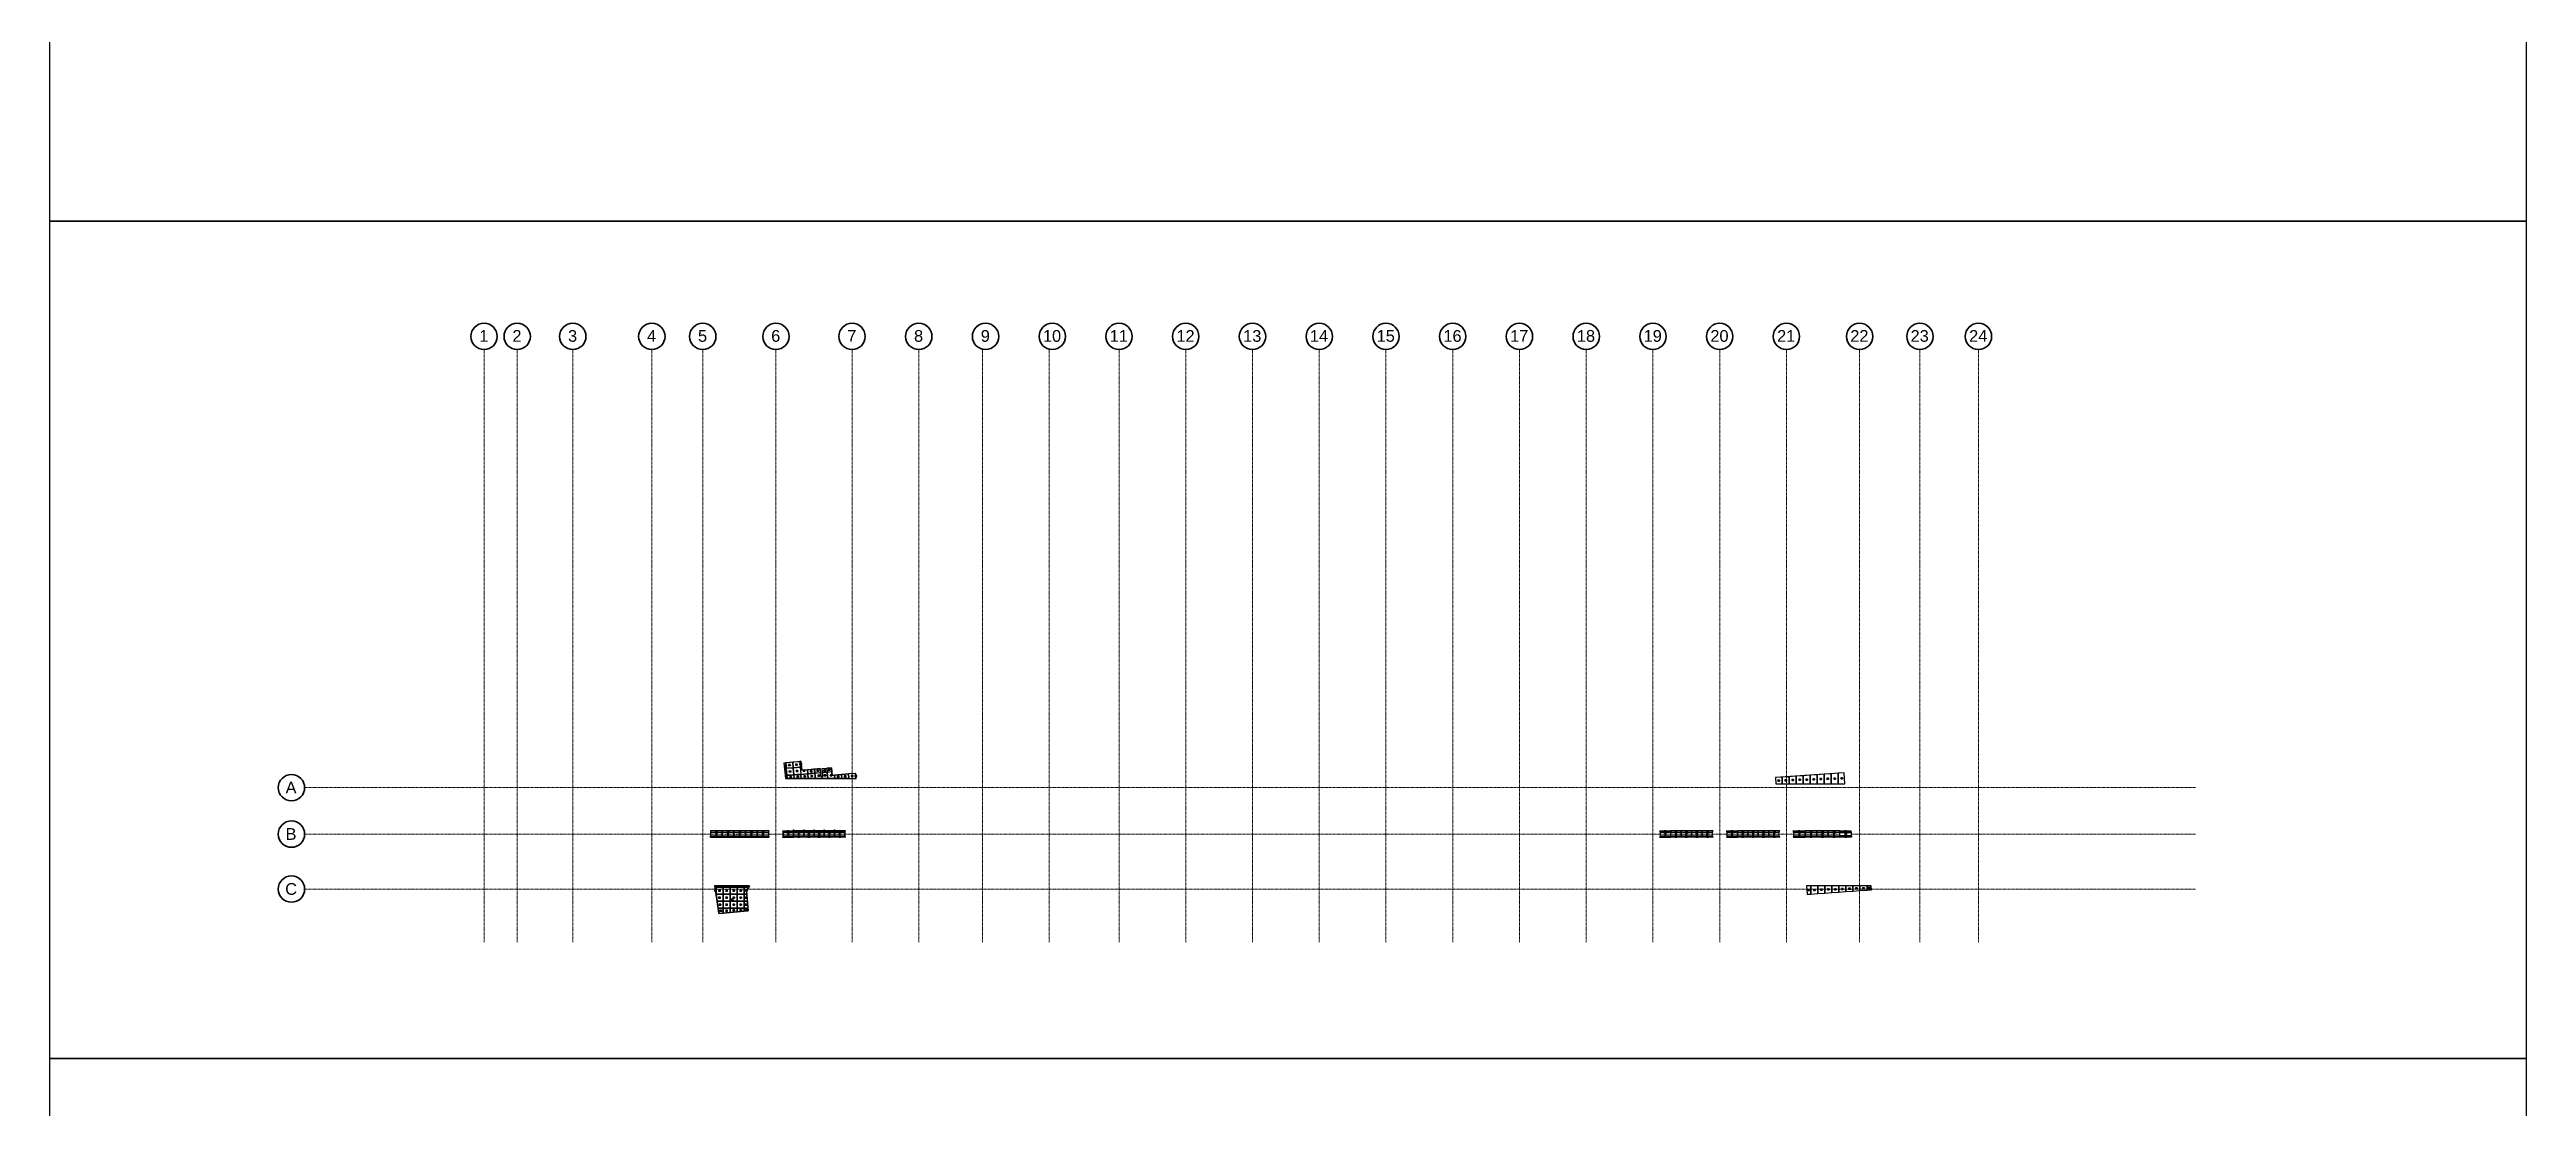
# Model space of a CAD drawing. Header units: millimetres. Extents: x -70132 to 394080, y -1879526 to 121974.
# Drawn here: x -66720 to 356364, y -315455 to -134657 of the extents above; entities that cross this region are included whole.
import ezdxf
from ezdxf.enums import TextEntityAlignment as Align

# ---------------------------------------------------------------- set-up
doc = ezdxf.new("R2010")
doc.units = ezdxf.units.MM
doc.linetypes.add('DPA_Grid _ Level 100', pattern=[10, 5.5, -1.6, 1.3, -1.6])
for name, color, linetype in [('009 - AHP_06_DATA_TEXT', 3, 'Continuous'), ('009 - AHP_06_PANEL_MAIN_COLOR_1', 3, 'Continuous'), ('009 - AHP_06_PANEL_MAIN_COLOR_2', 2, 'Continuous'), ('009 - AHP_06_PANEL_WIPEOUT_', 250, 'Continuous'), ('C0x_300HK_CODE_DEF_SUB', 250, 'Continuous'), ('TA-FACADE-INFO', 2, 'Continuous'), ('TA-FACADE-OUTLINE', 4, 'Continuous')]:
    doc.layers.add(name, color=color, linetype=linetype)
doc.layers.add('S-GRID', color=251, linetype='Continuous', lineweight=9)
doc.layers.add('S-GRID-IDEN', color=3, linetype='Continuous', lineweight=50)
doc.styles.add('Arial', font='arial.ttf', dxfattribs={"height": 1500})
doc.styles.get("Standard").update_dxf_attribs({"font": 'arial.ttf'})

# ---------------------------------------------------------------- blocks, each defined once
blk = doc.blocks.new('Grid - 100 Scale-586761-MULTIPURPOSE LEVEL - REFLECTED CEILING')
at = {"layer": 'S-GRID-IDEN'}
blk.add_circle((0, 0), 4.5, dxfattribs=at)
blk = doc.blocks.new('A$C6d7102a0')
at = {"layer": 'S-GRID', "linetype": 'DPA_Grid _ Level 100'}
for p, q in [((-49860, -18460), (-49860, 82732)), ((-44200, -18460), (-44200, 82732)), ((-34700, -18460), (-34700, 82732)), ((-21200, -18460), (-21200, 82732)), ((-12500, -18460), (-12500, 82732)), ((0, -18460), (0, 82732)), ((13000, -18460), (13000, 82732)), ((24400, -18460), (24400, 82732)), ((35289, -18460), (35289, 82732)), ((46689, -18460), (46689, 82732)), ((58600, -18460), (58600, 82732)), ((70000, -18460), (70000, 82732)), ((81400, -18460), (81400, 82732)), ((92800, -18460), (92800, 82732)), ((104200, -18460), (104200, 82732)), ((115600, -18460), (115600, 82732)), ((127000, -18460), (127000, 82732)), ((138400, -18460), (138400, 82732)), ((149800, -18460), (149800, 82732)), ((161200, -18460), (161200, 82732)), ((172600, -18460), (172600, 82732)), ((185100, -18460), (185100, 82732)), ((195400, -18460), (195400, 82732)), ((205400, -18460), (205400, 82732)), ((242552, 7930), (-80511, 7930)), ((242552, 0), (-80511, 0)), ((242552, -9385), (-80511, -9385))]:
    blk.add_line(p, q, dxfattribs=at)
at = {"layer": 'S-GRID-IDEN', "xscale": 499.9999999999995, "yscale": 499.9999999999995, "zscale": 499.9999999999995}
for p in [(-49860, 84982), (-44200, 84982), (-34700, 84982), (-21200, 84982), (-12500, 84982), (0, 84982), (13000, 84982), (24400, 84982), (35800, 84982), (47200, 84982), (58600, 84982), (70000, 84982), (81400, 84982), (92800, 84982), (104200, 84982), (115600, 84982), (127000, 84982), (138400, 84982), (149800, 84982), (161200, 84982), (172600, 84982), (185100, 84982), (195400, 84982), (205400, 84982)]:
    blk.add_blockref('Grid - 100 Scale-586761-MULTIPURPOSE LEVEL - REFLECTED CEILING', p, dxfattribs=at)
at = {"layer": 'S-GRID-IDEN', "xscale": 499.9999999999997, "yscale": 499.9999999999997, "zscale": 499.9999999999997, "rotation": 90}
for p in [(-82761, 7930), (-82761, 0), (-82761, -9385)]:
    blk.add_blockref('Grid - 100 Scale-586761-MULTIPURPOSE LEVEL - REFLECTED CEILING', p, dxfattribs=at)
at = {"layer": 'S-GRID-IDEN', "lineweight": 9, "char_height": 2000, "attachment_point": 1, "style": 'Arial'}
for s, insert, width in [('1', (-50676, 86061), 1883.97), ('2', (-45016, 86061), 1883.97), ('3', (-35516, 86061), 1883.97), ('4', (-22016, 86061), 1883.97), ('5', (-13316, 86061), 1883.97), ('6', (-816, 86061), 1883.97), ('7', (12184, 86061), 1883.97), ('8', (23584, 86061), 1883.97), ('9', (34984, 86061), 1883.97), ('10', (45606, 86061), 3767.93), ('11', (57006, 86061), 3767.93), ('12', (68406, 86061), 3767.93), ('13', (79806, 86061), 3767.93), ('14', (91206, 86061), 3767.93), ('15', (102606, 86061), 3767.93), ('16', (114006, 86061), 3767.93), ('17', (125406, 86061), 3767.93), ('18', (136806, 86061), 3767.93), ('19', (148206, 86061), 3767.93), ('20', (159606, 86061), 3767.93), ('21', (171006, 86061), 3767.93), ('22', (183506, 86061), 3767.93), ('23', (193806, 86061), 3767.93), ('24', (203806, 86061), 3767.93), ('A', (-83760, 8949), 2284.81), ('B', (-83760, 1019), 2284.81), ('C', (-83825, -8366), 2445.15)]:
    blk.add_mtext(s, dxfattribs=dict(at, insert=insert, width=width))
blk = doc.blocks.new('*U558')
blk.add_lwpolyline([(0, 0), (1200, 0), (1200, 630), (0, 630)], close=True)
blk = doc.blocks.new('*U559')
blk.add_lwpolyline([(0, 0), (990, 0), (990, 630), (0, 630)], close=True)
blk = doc.blocks.new('*U557')
blk.add_lwpolyline([(0, 0), (1200, 0), (1200, 1200), (0, 1200)], close=True)
blk = doc.blocks.new('*U561')
blk.add_lwpolyline([(0, 0), (1200, 0), (1200, 978), (0, 978)], close=True)
blk = doc.blocks.new('*U564')
blk.add_lwpolyline([(0, 0), (240, 0), (240, 1200), (0, 1200)], close=True)
blk = doc.blocks.new('*U563')
blk.add_lwpolyline([(0, 0), (240, 0), (240, 978), (0, 978)], close=True)
blk = doc.blocks.new('*U560')
blk.add_lwpolyline([(0, 0), (790, 0), (790, 630), (0, 630)], close=True)
blk = doc.blocks.new('*U562')
blk.add_lwpolyline([(0, 0), (200, 0), (200, 978), (0, 978)], close=True)
blk = doc.blocks.new('000_CKST-FAMELINE_CEILING06_CODE_PANEL')
at = {"layer": 'C0x_300HK_CODE_DEF_SUB', "color": 0}
for points in [[(-3000, 4885), (-2775, 4885), (-2775, 5110), (-3000, 5110)], [(-2775, 1435), (2775, 1435), (2775, 4885), (-2775, 4885)], [(-2775, 1885), (2775, 1885), (2775, 2335), (-2775, 2335)], [(-2775, 1435), (2775, 1435), (2775, 1885), (-2775, 1885)], [(-2775, 985), (2775, 985), (2775, 1435), (-2775, 1435)], [(-2775, 535), (2775, 535), (2775, 985), (-2775, 985)], [(-2775, 85), (2775, 85), (2775, 535), (-2775, 535)], [(-2775, -365), (2775, -365), (2775, 85), (-2775, 85)], [(2775, 4885), (3000, 4885), (3000, 5110), (2775, 5110)], [(-3000, -5110), (-2775, -5110), (-2775, -4885), (-3000, -4885)], [(-2775, -815), (2775, -815), (2775, -365), (-2775, -365)], [(-2775, -1265), (2775, -1265), (2775, -815), (-2775, -815)], [(-2775, -1715), (2775, -1715), (2775, -1265), (-2775, -1265)], [(-2775, -2165), (2775, -2165), (2775, -1715), (-2775, -1715)], [(-2775, -2615), (2775, -2615), (2775, -2165), (-2775, -2165)], [(-2775, -3065), (2775, -3065), (2775, -2615), (-2775, -2615)], [(-2775, -3515), (2775, -3515), (2775, -3065), (-2775, -3065)], [(-2775, -3965), (2775, -3965), (2775, -3515), (-2775, -3515)], [(-2775, -4415), (2775, -4415), (2775, -3965), (-2775, -3965)], [(-2775, -4865), (2775, -4865), (2775, -4415), (-2775, -4415)], [(2775, -5110), (3000, -5110), (3000, -4885), (2775, -4885)]]:
    blk.add_lwpolyline(points, close=True, dxfattribs=at)
at = {"layer": 'C0x_300HK_CODE_DEF_SUB', "color": 0, "style": 'Arial'}
for s, p in [('panel_code_name', (-2625, 4580)), ('panel_matt_type', (-2625, 2030)), ('panel_no', (-2625, 1580)), ('panel_name', (-2625, 1130)), ('panel_length', (-2625, 680)), ('panel_length_1', (-2625, 230)), ('panel_length_2', (-2625, -220)), (':', (17, 4580)), (':', (17, 2030)), (':', (17, 1580)), (':', (17, 1130)), (':', (17, 680)), (':', (17, 211)), ('panel_width', (-2625, -670)), ('panel_width_2', (-2625, -1120)), ('panel_width_3', (-2625, -1570)), ('panel_color', (-2625, -2020)), ('panel_shape', (-2625, -2470)), ('panel_add-on', (-2625, -2920)), ('panel_date-create', (-2625, -3370)), ('panel_station', (-2625, -3820)), ('panel_level', (-2625, -4270)), ('panel_zone', (-2625, -4720)), (':', (17, -220)), (':', (17, -670)), (':', (17, -1120)), (':', (17, -1570)), (':', (17, -2020)), (':', (17, -2470)), (':', (17, -2920)), (':', (17, -3370)), (':', (17, -3820)), (':', (17, -4270)), (':', (17, -4720))]:
    blk.add_text(s, height=225, dxfattribs=at).set_placement(p)
at = {"layer": 'C0x_300HK_CODE_DEF_SUB', "color": 0, "lineweight": 30, "flags": 104}
blk.add_attdef('panel_code_name', text='', height=225, dxfattribs=at).set_placement((179, 4805), align=Align.TOP_LEFT)
at = {"layer": 'C0x_300HK_CODE_DEF_SUB', "color": 0, "style": 'Arial'}
for tag, p in [('panel_matt_type', (179, 2030)), ('panel_no', (179, 1580)), ('panel_name', (179, 1130)), ('panel_length', (179, 680)), ('panel_length_2', (179, 230)), ('panel_length_3', (179, -220)), ('panel_width', (179, -670)), ('panel_width_2', (179, -1120)), ('panel_width_3', (179, -1570)), ('panel_color', (179, -2020)), ('panel_shape', (179, -2470)), ('panel_add-on', (179, -2920)), ('panel_date-create', (179, -3370)), ('panel_station', (179, -3820)), ('panel_level', (179, -4270)), ('panel_zone', (179, -4720))]:
    blk.add_attdef(tag, p, '', height=225, dxfattribs=at)
blk = doc.blocks.new('facade_1_INFO')
at = {"color": 0}
for s, p in [('AREA:', (-65, 24)), ('MAT:', (-65, 8)), ('STATION:', (-65, -8)), ('FLOOR:', (-65, -24))]:
    blk.add_text(s, height=10, dxfattribs=at).set_placement(p, align=Align.MIDDLE_LEFT)
for tag, p in [('AREA', (0, 24)), ('MAT', (0, 8)), ('STATION', (0, -8)), ('FLOOR', (0, -24))]:
    blk.add_attdef(tag, text='', height=10, dxfattribs=at).set_placement(p, align=Align.MIDDLE_LEFT)

msp = doc.modelspace()

# ---------------------------------------------------------------- linework, layer by layer
at = {"color": 1}
msp.add_lwpolyline([(-66720.1, -163954.7), (356364.1, -163954.7), (356364.1, -20990.4), (-66720.1, -20990.4)], close=True, dxfattribs=at)
at = {"color": 2}
for points in [[(-66720.1, -306918.9), (356364.1, -306918.9), (356364.1, -163954.7), (-66720.1, -163954.7)], [(-66720.1, -449883.1), (356364.1, -449883.1), (356364.1, -306918.9), (-66720.1, -306918.9)]]:
    msp.add_lwpolyline(points, close=True, dxfattribs=at)
for p in [(47168.6, -268613.8), (49158.6, -268613.8), (51148.6, -268613.8), (53138.6, -268613.8), (55128.6, -268613.8), (59471.1, -268613.8), (60348.6, -267937.5), (61226.1, -268613.8), (62103.6, -267937.5), (62981.1, -268613.8), (63858.6, -267937.5), (64736.1, -268613.8), (65613.6, -267937.5), (66491.1, -268613.8), (67368.6, -267937.5), (68246.1, -268613.8), (209286.6, -268613.8), (211072.6, -268613.8), (212858.6, -268613.8), (214644.6, -268613.8), (216430.6, -268613.8), (220686.6, -268613.8), (222472.6, -268613.8), (224258.6, -268613.8), (226044.6, -268613.8), (227830.6, -268613.8), (232178.6, -268613.8), (234148.6, -268613.8), (236118.6, -268613.8), (238088.6, -268613.8)]:
    msp.add_point(p)
at = {"layer": '009 - AHP_06_PANEL_MAIN_COLOR_1'}
msp.add_line((66040.8, -257373.7), (66093.4, -257971.5), dxfattribs=at)
for points in [[(62750.7, -257631.8), (61754.5, -257719.5), (61704.5, -257151.7), (61505.3, -257169.3), (61610.5, -258364.6), (62805.9, -258259.4)], [(66102.2, -258071.1), (65315.2, -258140.4), (65370.2, -258765.3), (65260.6, -258774.9), (65291.1, -259121.3), (66194.6, -259121.3)], [(67349.9, -258560.9), (66941.5, -258596.8), (66889.1, -258001.8), (66102.2, -258071.1), (66194.6, -259121.3), (67399.3, -259121.3)], [(59228.7, -258676.3), (58989.6, -258697.3), (59026.9, -259121.3), (59267.9, -259121.3)], [(60424.1, -258571), (59228.7, -258676.3), (59267.9, -259121.3), (60472.5, -259121.3)], [(61619.4, -258465.8), (60424.1, -258571), (60472.5, -259121.3), (61677.2, -259121.3)], [(62814.8, -258360.5), (61619.4, -258465.8), (61677.2, -259121.3), (62881.8, -259121.3)], [(64010.2, -258255.3), (62814.8, -258360.5), (62881.8, -259121.3), (64086.4, -259121.3)], [(65260.6, -258774.9), (65050.9, -258793.4), (64995.9, -258168.5), (64010.2, -258255.3), (64086.4, -259121.3), (65291.1, -259121.3)], [(68545.3, -258455.6), (67349.9, -258560.9), (67399.3, -259121.3), (68603.9, -259121.3)], [(69740.7, -258350.4), (68545.3, -258455.6), (68603.9, -259121.3), (69808.6, -259121.3)], [(70936.1, -258245.2), (69740.7, -258350.4), (69808.6, -259121.3), (71013.2, -259121.3)], [(70975.9, -258241.7), (70936.1, -258245.2), (71013.2, -259121.3), (71053.4, -259121.3)], [(228153.6, -260035.3), (239949.9, -260035.3), (239820.5, -258159.8), (228080, -258970.2)], [(46173.6, -268063.8), (46173.6, -268263.8), (48163.6, -268263.8), (48163.6, -268063.8)], [(46173.6, -268313.8), (46173.6, -268913.8), (48163.6, -268913.8), (48163.6, -268313.8)], [(48163.6, -268963.8), (48163.6, -269163.8), (46173.6, -269163.8), (46173.6, -268963.8)], [(48163.6, -268063.8), (48163.6, -268263.8), (50153.6, -268263.8), (50153.6, -268063.8)], [(48163.6, -268313.8), (48163.6, -268913.8), (50153.6, -268913.8), (50153.6, -268313.8)], [(50153.6, -268963.8), (50153.6, -269163.8), (48163.6, -269163.8), (48163.6, -268963.8)], [(50153.6, -268063.8), (50153.6, -268263.8), (52143.6, -268263.8), (52143.6, -268063.8)], [(50153.6, -268313.8), (50153.6, -268913.8), (52143.6, -268913.8), (52143.6, -268313.8)], [(52143.6, -268963.8), (52143.6, -269163.8), (50153.6, -269163.8), (50153.6, -268963.8)], [(52143.6, -268063.8), (52143.6, -268263.8), (54133.6, -268263.8), (54133.6, -268063.8)], [(52143.6, -268313.8), (52143.6, -268913.8), (54133.6, -268913.8), (54133.6, -268313.8)], [(54133.6, -268963.8), (54133.6, -269163.8), (52143.6, -269163.8), (52143.6, -268963.8)], [(54133.6, -268063.8), (54133.6, -268263.8), (56123.6, -268263.8), (56123.6, -268160), (56219.7, -268063.8)], [(54133.6, -268313.8), (54133.6, -268913.8), (56123.6, -268913.8), (56123.6, -268313.8)], [(56123.6, -268963.8), (56123.6, -269067.7), (56219.7, -269163.8), (54133.6, -269163.8), (54133.6, -268963.8)], [(58593.6, -268263.8), (58593.6, -268160), (58497.4, -268063.8), (60348.6, -268063.8), (60348.6, -268263.8)], [(60348.6, -269163.8), (60348.6, -268963.8), (58593.6, -268963.8), (58593.6, -269067.7), (58497.4, -269163.8)], [(60348.6, -268913.8), (60348.6, -268313.8), (58593.6, -268313.8), (58593.6, -268913.8)], [(60348.6, -268063.8), (60348.6, -268263.8), (62103.6, -268263.8), (62103.6, -268063.8)], [(60348.6, -268313.8), (60348.6, -268913.8), (62103.6, -268913.8), (62103.6, -268313.8)], [(62103.6, -268963.8), (62103.6, -269163.8), (60348.6, -269163.8), (60348.6, -268963.8)], [(62103.6, -268063.8), (62103.6, -268263.8), (63858.6, -268263.8), (63858.6, -268063.8)], [(62103.6, -268313.8), (62103.6, -268913.8), (63858.6, -268913.8), (63858.6, -268313.8)], [(63858.6, -268963.8), (63858.6, -269163.8), (62103.6, -269163.8), (62103.6, -268963.8)], [(63858.6, -268063.8), (63858.6, -268263.8), (65613.6, -268263.8), (65613.6, -268063.8)], [(63858.6, -268313.8), (63858.6, -268913.8), (65613.6, -268913.8), (65613.6, -268313.8)], [(65613.6, -268963.8), (65613.6, -269163.8), (63858.6, -269163.8), (63858.6, -268963.8)], [(65613.6, -268063.8), (65613.6, -268263.8), (67368.6, -268263.8), (67368.6, -268063.8), (65613.6, -268063.8)], [(65613.6, -268313.8), (65613.6, -268913.8), (67368.6, -268913.8), (67368.6, -268313.8)], [(67368.6, -268963.8), (67368.6, -269163.8), (65613.6, -269163.8), (65613.6, -268963.8)], [(67368.6, -268063.8), (67368.6, -268263.8), (69123.6, -268263.8), (69123.6, -268160), (69219.7, -268063.8)], [(67368.6, -268313.8), (67368.6, -268913.8), (69123.6, -268913.8), (69123.6, -268313.8)], [(69123.6, -268963.8), (69123.6, -269067.7), (69219.7, -269163.8), (67368.6, -269163.8), (67368.6, -268963.8)], [(208383.6, -268263.8), (208383.6, -268160), (208287.4, -268063.8), (210189.6, -268063.8), (210189.6, -268263.8)], [(210189.6, -269163.8), (210189.6, -268963.8), (208383.6, -268963.8), (208383.6, -269067.7), (208287.4, -269163.8)], [(210189.6, -268913.8), (210189.6, -268313.8), (208383.6, -268313.8), (208383.6, -268913.8)], [(210179.6, -268063.8), (210179.6, -268263.8), (211965.6, -268263.8), (211965.6, -268063.8)], [(210179.6, -268313.8), (210179.6, -268913.8), (211965.6, -268913.8), (211965.6, -268313.8)], [(211965.6, -268963.8), (211965.6, -269163.8), (210179.6, -269163.8), (210179.6, -268963.8)], [(211965.6, -268063.8), (211965.6, -268263.8), (213751.6, -268263.8), (213751.6, -268063.8)], [(211965.6, -268313.8), (211965.6, -268913.8), (213751.6, -268913.8), (213751.6, -268313.8)], [(213751.6, -268963.8), (213751.6, -269163.8), (211965.6, -269163.8), (211965.6, -268963.8)], [(213751.6, -268063.8), (213751.6, -268263.8), (215537.6, -268263.8), (215537.6, -268063.8)], [(213751.6, -268313.8), (213751.6, -268913.8), (215537.6, -268913.8), (215537.6, -268313.8)], [(215537.6, -268963.8), (215537.6, -269163.8), (213751.6, -269163.8), (213751.6, -268963.8)], [(215537.6, -268063.8), (215537.6, -268263.8), (217323.6, -268263.8), (217323.6, -268160), (217419.7, -268063.8)], [(215537.6, -268313.8), (215537.6, -268913.8), (217323.6, -268913.8), (217323.6, -268313.8)], [(217323.6, -268963.8), (217323.6, -269067.7), (217419.7, -269163.8), (215537.6, -269163.8), (215537.6, -268963.8)], [(219793.6, -268263.8), (219793.6, -268160), (219697.4, -268063.8), (221579.6, -268063.8), (221579.6, -268263.8)], [(221579.6, -269163.8), (221579.6, -268963.8), (219793.6, -268963.8), (219793.6, -269067.7), (219697.4, -269163.8)], [(221579.6, -268913.8), (221579.6, -268313.8), (219793.6, -268313.8), (219793.6, -268913.8)], [(221579.6, -268063.8), (221579.6, -268263.8), (223365.6, -268263.8), (223365.6, -268063.8)], [(221579.6, -268313.8), (221579.6, -268913.8), (223365.6, -268913.8), (223365.6, -268313.8)], [(223365.6, -268963.8), (223365.6, -269163.8), (221579.6, -269163.8), (221579.6, -268963.8)], [(223365.6, -268063.8), (223365.6, -268263.8), (225151.6, -268263.8), (225151.6, -268063.8)], [(223365.6, -268313.8), (223365.6, -268913.8), (225151.6, -268913.8), (225151.6, -268313.8)], [(225151.6, -268963.8), (225151.6, -269163.8), (223365.6, -269163.8), (223365.6, -268963.8)], [(225151.6, -268063.8), (225151.6, -268263.8), (226937.6, -268263.8), (226937.6, -268063.8)], [(225151.6, -268313.8), (225151.6, -268913.8), (226937.6, -268913.8), (226937.6, -268313.8)], [(226937.6, -268963.8), (226937.6, -269163.8), (225151.6, -269163.8), (225151.6, -268963.8)], [(226937.6, -268063.8), (226937.6, -268263.8), (228723.6, -268263.8), (228723.6, -268160), (228819.7, -268063.8)], [(226937.6, -268313.8), (226937.6, -268913.8), (228723.6, -268913.8), (228723.6, -268313.8)], [(228723.6, -268963.8), (228723.6, -269067.7), (228819.7, -269163.8), (226937.6, -269163.8), (226937.6, -268963.8)], [(231193.6, -268263.8), (231193.6, -268160), (231097.4, -268063.8), (233163.6, -268063.8), (233163.6, -268263.8)], [(233163.6, -269163.8), (233163.6, -268963.8), (231193.6, -268963.8), (231193.6, -269067.7), (231097.4, -269163.8)], [(233163.6, -268913.8), (233163.6, -268313.8), (231193.6, -268313.8), (231193.6, -268913.8)], [(233163.6, -268063.8), (233163.6, -268263.8), (235133.6, -268263.8), (235133.6, -268063.8)], [(233163.6, -268313.8), (233163.6, -268913.8), (235133.6, -268913.8), (235133.6, -268313.8)], [(235133.6, -268963.8), (235133.6, -269163.8), (233163.6, -269163.8), (233163.6, -268963.8)], [(235133.6, -268063.8), (235133.6, -268263.8), (237103.6, -268263.8), (237103.6, -268063.8)], [(235133.6, -268313.8), (235133.6, -268913.8), (237103.6, -268913.8), (237103.6, -268313.8)], [(237103.6, -268963.8), (237103.6, -269163.8), (235133.6, -269163.8), (235133.6, -268963.8)], [(237103.6, -268063.8), (237103.6, -268263.8), (239073.6, -268263.8), (239073.6, -268063.8)], [(237103.6, -268313.8), (237103.6, -268913.8), (239073.6, -268913.8), (239073.6, -268313.8)], [(239073.6, -268963.8), (239073.6, -269163.8), (237103.6, -269163.8), (237103.6, -268963.8)], [(47120.3, -277448.8), (46908.1, -277448.8), (46939.4, -277656.7), (47120.3, -277656.7)], [(47588.1, -282164.8), (47543.4, -281664), (46908.1, -277448.8), (52812.2, -277448.8), (52331.9, -278280.8), (52638.3, -281714.2)], [(47120.3, -277656.7), (46939.4, -277656.7), (47120.3, -278856.7)], [(48320.3, -277448.8), (47120.3, -277448.8), (47120.3, -277656.7), (48320.3, -277656.7)], [(48320.3, -277656.7), (47120.3, -277656.7), (47120.3, -278856.7), (48320.3, -278856.7)], [(48320.3, -278856.7), (47120.3, -278856.7), (47301.1, -280056.7), (48320.3, -280056.7)], [(49520.3, -277448.8), (48320.3, -277448.8), (48320.3, -277656.7), (49520.3, -277656.7)], [(49520.3, -277656.7), (48320.3, -277656.7), (48320.3, -278856.7), (49520.3, -278856.7)], [(49520.3, -278856.7), (48320.3, -278856.7), (48320.3, -280056.7), (49520.3, -280056.7)], [(50720.3, -277448.8), (49520.3, -277448.8), (49520.3, -277656.7), (50720.3, -277656.7)], [(50720.3, -277656.7), (49520.3, -277656.7), (49520.3, -278856.7), (50720.3, -278856.7)], [(50720.3, -278856.7), (49520.3, -278856.7), (49520.3, -280056.7), (50720.3, -280056.7)], [(51920.3, -277448.8), (50720.3, -277448.8), (50720.3, -277656.7), (51920.3, -277656.7)], [(51920.3, -277656.7), (50720.3, -277656.7), (50720.3, -278856.7), (51920.3, -278856.7)], [(51920.3, -278856.7), (50720.3, -278856.7), (50720.3, -280056.7), (51920.3, -280056.7)], [(52812.2, -277448.8), (51920.3, -277448.8), (51920.3, -277656.7), (52692.2, -277656.7)], [(52692.2, -277656.7), (51920.3, -277656.7), (51920.3, -278856.7), (52383.3, -278856.7), (52331.9, -278280.8)], [(52383.3, -278856.7), (51920.3, -278856.7), (51920.3, -280056.7), (52490.4, -280056.7)], [(48320.3, -280056.7), (47301.1, -280056.7), (47482, -281256.7), (48320.3, -281256.7)], [(48320.3, -281256.7), (47482, -281256.7), (47543.4, -281664), (47588.1, -282164.8), (48320.3, -282099.5)], [(49520.3, -280056.7), (48320.3, -280056.7), (48320.3, -281256.7), (49520.3, -281256.7)], [(49520.3, -281256.7), (48320.3, -281256.7), (48320.3, -282099.5), (49520.3, -281992.4)], [(50720.3, -280056.7), (49520.3, -280056.7), (49520.3, -281256.7), (50720.3, -281256.7)], [(50720.3, -281256.7), (49520.3, -281256.7), (49520.3, -281992.4), (50720.3, -281885.3)], [(51920.3, -280056.7), (50720.3, -280056.7), (50720.3, -281256.7), (51920.3, -281256.7)], [(51920.3, -281256.7), (50720.3, -281256.7), (50720.3, -281885.3), (51920.3, -281778.3)], [(52490.4, -280056.7), (51920.3, -280056.7), (51920.3, -281256.7), (52597.4, -281256.7)], [(52597.4, -281256.7), (51920.3, -281256.7), (51920.3, -281778.3), (52638.3, -281714.2)]]:
    msp.add_lwpolyline(points, close=True, dxfattribs=at)
at = {"layer": '009 - AHP_06_PANEL_MAIN_COLOR_2', "linetype": 'Continuous', "transparency": 33554585}
for p, q in [((229215, -260035.3), (229215, -258891.9)), ((230415, -260035.3), (230415, -258809)), ((231615, -260035.3), (231615, -258726.2)), ((232815, -260035.3), (232815, -258643.4)), ((234015, -260035.3), (234015, -258560.5)), ((235215, -260035.3), (235215, -258477.7)), ((236415, -260035.3), (236415, -258394.9)), ((237615, -260035.3), (237615, -258312)), ((238815, -260035.3), (238815, -258229.2)), ((234123.6, -278844.9), (234123.6, -277448.8)), ((235323.6, -278762.1), (235323.6, -277448.8)), ((236523.6, -278679.2), (236523.6, -277448.8)), ((237723.6, -278596.4), (237723.6, -277448.8)), ((238923.6, -278513.6), (238923.6, -277448.8)), ((240123.6, -278430.7), (240123.6, -277448.8)), ((241323.6, -278347.9), (241323.6, -277448.8)), ((242523.6, -278265.1), (242523.6, -277448.8)), ((243723.6, -278182.2), (243723.6, -277448.8))]:
    msp.add_line(p, q, dxfattribs=at)
at = {"layer": '009 - AHP_06_PANEL_MAIN_COLOR_2'}
for points in [[(229215, -258891.9), (228080, -258970.2), (228153.6, -260035.3), (229215, -260035.3)], [(230415, -258809), (229215, -258891.9), (229215, -260035.3), (230415, -260035.3)], [(231615, -258726.2), (230415, -258809), (230415, -260035.3), (231615, -260035.3)], [(232815, -258643.4), (231615, -258726.2), (231615, -260035.3), (232815, -260035.3)], [(234015, -258560.5), (232815, -258643.4), (232815, -260035.3), (234015, -260035.3)], [(235215, -258477.7), (234015, -258560.5), (234015, -260035.3), (235215, -260035.3)], [(236415, -258394.9), (235215, -258477.7), (235215, -260035.3), (236415, -260035.3)], [(237615, -258312), (236415, -258394.9), (236415, -260035.3), (237615, -260035.3)], [(238815, -258229.2), (237615, -258312), (237615, -260035.3), (238815, -260035.3)], [(239820.5, -258159.8), (238815, -258229.2), (238815, -260035.3), (239949.9, -260035.3)], [(234123.6, -277448.8), (233415.5, -277448.8), (233514.8, -278886.9), (234123.6, -278844.9)], [(235323.6, -277448.8), (234123.6, -277448.8), (234123.6, -278844.9), (235323.6, -278762.1)], [(236523.6, -277448.8), (235323.6, -277448.8), (235323.6, -278762.1), (236523.6, -278679.2)], [(237723.6, -277448.8), (236523.6, -277448.8), (236523.6, -278679.2), (237723.6, -278596.4)], [(238923.6, -277448.8), (237723.6, -277448.8), (237723.6, -278596.4), (238923.6, -278513.6)], [(240123.6, -277448.8), (238923.6, -277448.8), (238923.6, -278513.6), (240123.6, -278430.7)], [(241323.6, -277448.8), (240123.6, -277448.8), (240123.6, -278430.7), (241323.6, -278347.9)], [(242523.6, -277448.8), (241323.6, -277448.8), (241323.6, -278347.9), (242523.6, -278265.1)], [(243723.6, -277448.8), (242523.6, -277448.8), (242523.6, -278265.1), (243723.6, -278182.2)], [(244431.7, -277448.8), (243723.6, -277448.8), (243723.6, -278182.2), (244478.7, -278130.1)]]:
    msp.add_lwpolyline(points, close=True, dxfattribs=at)
at = {"layer": 'TA-FACADE-OUTLINE', "color": 4}
for points in [[(65251.2, -257413.2), (66825.1, -257274.6), (66941.5, -258596.8), (69740.7, -258350.4), (69808.6, -259121.3), (59026.9, -259121.3), (58789.7, -256426.6), (61618.7, -256177.5), (61754.5, -257719.5), (64932.2, -257439.7), (64987.5, -258067.3), (64987, -258067.4), (65050.9, -258793.4), (65370.2, -258765.3)], [(56219.7, -268063.8), (46173.6, -268063.8), (46173.6, -269163.8), (56219.7, -269163.8), (56123.6, -269067.7), (56123.6, -268160)], [(69123.6, -269067.7), (69219.7, -269163.8), (58497.4, -269163.8), (58593.6, -269067.7), (58593.6, -268160), (58497.4, -268063.8), (69219.7, -268063.8), (69123.6, -268160)]]:
    msp.add_lwpolyline(points, close=True, dxfattribs=at)

# ---------------------------------------------------------------- block references
msp.add_blockref('A$C6d7102a0', (57358.6, -268613.8))
at = {"layer": '009 - AHP_06_DATA_TEXT', "xscale": 0.03, "yscale": 0.03, "zscale": 0.03, "rotation": 90}
for p, values in [((58952.1, -256903.2), {'panel_length': '324.851724004679', 'panel_width': '995.280641956837'}), ((59047.6, -257988), {'panel_length': '344.322483641656', 'panel_width': '1216.42514114044'}), ((59669.3, -256840), {'panel_length': '1281.15226101478', 'panel_width': '1079.47852146821'}), ((59764.8, -257924.8), {'panel_length': '1300.62302065177', 'panel_width': '1300.62302065178'}), ((60864.7, -256734.8), {'panel_length': '1281.15226101478', 'panel_width': '1079.47852146821'}), ((60960.2, -257819.6), {'panel_length': '1300.62302065177', 'panel_width': '1300.62302065178'}), ((61562, -256673.4), {'panel_length': '285.005868295928', 'panel_width': '991.772396977234'}), ((62155.6, -257758.2), {'panel_length': '1300.62302065175', 'panel_width': '1212.91689616081'}), ((63376, -257893), {'panel_length': '1250.63052969192', 'panel_width': '732.819576802023'}), ((64466.8, -257796.9), {'panel_length': '1041.43978722097', 'panel_width': '714.40129065892'}), ((65672.3, -257692.3), {'panel_length': '842.210508677199', 'panel_width': '696.860065760731'}), ((66459.2, -257623), {'panel_length': '842.210508677206', 'panel_width': '696.860065760731'}), ((59128.7, -258898.8), {'panel_length': '278.261040418176', 'panel_width': '445.064689596504'}), ((59850.6, -258846.2), {'panel_length': '1243.82812418835', 'panel_width': '550.312038985663'}), ((61050.6, -258793.5), {'panel_length': '1253.09467094811', 'panel_width': '655.559388374822'}), ((62250.6, -258740.9), {'panel_length': '1262.36121770809', 'panel_width': '760.806737763982'}), ((63450.6, -258688.3), {'panel_length': '1271.62776446808', 'panel_width': '866.054087153112'}), ((64650.6, -258644.9), {'panel_length': '1280.89431122807', 'panel_width': '952.842698938388'}), ((65727.6, -258596.2), {'panel_length': '934.045219873311', 'panel_width': '1050.24279585661'}), ((66750.7, -258561.6), {'panel_length': '1297.11128288321', 'panel_width': '1119.53063420448'}), ((67976.9, -258788.5), {'panel_length': '1253.98830764694', 'panel_width': '665.682185631973'}), ((69176.9, -258735.9), {'panel_length': '1263.25248361332', 'panel_width': '770.90260808228'}), ((70376.9, -258683.3), {'panel_length': '1272.51665957971', 'panel_width': '876.123030532588'}), ((70994.7, -258681.5), {'panel_length': '117.293358124094', 'panel_width': '879.628134036029'}), ((228647.5, -259463.6), {'panel_matt_type': 'C06_TZP', 'panel_length': '1134.9370957124', 'panel_width': '1143.44525299242'}), ((229815, -259422.2), {'panel_matt_type': 'C06_TZP', 'panel_length': '1200', 'panel_width': '1226.28060243392'}), ((231015, -259380.8), {'panel_matt_type': 'C06_TZP', 'panel_length': '1200', 'panel_width': '1309.1159518754'}), ((232215, -259339.3), {'panel_matt_type': 'C06_TZP', 'panel_length': '1200', 'panel_width': '1391.95130131691'}), ((233415, -259297.9), {'panel_matt_type': 'C06_TZP', 'panel_length': '1200', 'panel_width': '1474.78665075841'}), ((234615, -259256.5), {'panel_matt_type': 'C06_TZP', 'panel_length': '1200', 'panel_width': '1557.62200019992'}), ((235815, -259215.1), {'panel_matt_type': 'C06_TZP', 'panel_length': '1200', 'panel_width': '1640.45734964142'}), ((237015, -259173.7), {'panel_matt_type': 'C06_TZP', 'panel_length': '1200', 'panel_width': '1723.2926990829'}), ((238215, -259132.3), {'panel_matt_type': 'C06_TZP', 'panel_length': '1200', 'panel_width': '1806.12804852441'}), ((239382.5, -259097.6), {'panel_matt_type': 'C06_TZP', 'panel_length': '1134.9370957124', 'panel_width': '1875.53509235702'}), ((47168.6, -268163.8), {'panel_length': '1990', 'panel_width': '199.999999887659'}), ((47168.6, -268613.8), {'panel_length': '1990', 'panel_width': '600'}), ((47168.6, -269063.8), {'panel_length': '1990', 'panel_width': '199.999999887659'}), ((49158.6, -268163.8), {'panel_length': '1990', 'panel_width': '199.999999887659'}), ((49158.6, -268613.8), {'panel_length': '1990', 'panel_width': '600'}), ((49158.6, -269063.8), {'panel_length': '1990', 'panel_width': '199.999999887659'}), ((51148.6, -268163.8), {'panel_length': '1990', 'panel_width': '199.999999887659'}), ((51148.6, -268613.8), {'panel_length': '1990', 'panel_width': '600'}), ((51148.6, -269063.8), {'panel_length': '1990', 'panel_width': '199.999999887659'}), ((53138.6, -268163.8), {'panel_length': '1990', 'panel_width': '199.999999887659'}), ((53138.6, -268613.8), {'panel_length': '1990', 'panel_width': '600'}), ((53138.6, -269063.8), {'panel_length': '1990', 'panel_width': '199.999999887659'}), ((55128.6, -268613.8), {'panel_length': '1989.9986578875', 'panel_width': '600'}), ((55176.7, -268163.8), {'panel_matt_type': 'C06_TZP', 'panel_length': '2086.14584112905', 'panel_width': '200'}), ((55176.7, -269063.8), {'panel_matt_type': 'C06_TZP', 'panel_length': '2086.14584112905', 'panel_width': '200'}), ((59423, -268163.8), {'panel_matt_type': 'C06_TZP', 'panel_length': '1851.14718324156', 'panel_width': '200'}), ((59423, -269063.8), {'panel_matt_type': 'C06_TZP', 'panel_length': '1851.14718324156', 'panel_width': '200'}), ((59471.1, -268613.8), {'panel_length': '1755', 'panel_width': '600'}), ((61226.1, -268163.8), {'panel_length': '1755', 'panel_width': '199.999999887659'}), ((61226.1, -268613.8), {'panel_length': '1755', 'panel_width': '600'}), ((61226.1, -269063.8), {'panel_length': '1755', 'panel_width': '199.999999887659'}), ((62981.1, -268163.8), {'panel_length': '1755', 'panel_width': '199.999999887659'}), ((62981.1, -268613.8), {'panel_length': '1755', 'panel_width': '600'}), ((62981.1, -269063.8), {'panel_length': '1755', 'panel_width': '199.999999887659'}), ((64736.1, -268163.8), {'panel_length': '1755', 'panel_width': '199.999999887659'}), ((64736.1, -268613.8), {'panel_length': '1755', 'panel_width': '600'}), ((64736.1, -269063.8), {'panel_length': '1755', 'panel_width': '199.999999887659'}), ((66491.1, -268163.8), {'panel_length': '1755', 'panel_width': '199.999999887659'}), ((66491.1, -268613.8), {'panel_length': '1755', 'panel_width': '600'}), ((66491.1, -269063.8), {'panel_length': '1755', 'panel_width': '199.999999887659'}), ((68246.1, -268613.8), {'panel_length': '1755', 'panel_width': '600'}), ((68294.2, -268163.8), {'panel_matt_type': 'C06_TZP', 'panel_length': '1851.14718324156', 'panel_width': '200'}), ((68294.2, -269063.8), {'panel_matt_type': 'C06_TZP', 'panel_length': '1851.14718324156', 'panel_width': '200'}), ((209238.5, -268163.8), {'panel_matt_type': 'C06_TZP', 'panel_length': '1902.14719152258', 'panel_width': '200'}), ((209238.5, -269063.8), {'panel_matt_type': 'C06_TZP', 'panel_length': '1902.14719152258', 'panel_width': '200'}), ((209286.6, -268613.8), {'panel_length': '1806.00000828103', 'panel_width': '599.999999998952'}), ((211072.6, -268163.8), {'panel_length': '1786', 'panel_width': '199.999999887659'}), ((211072.6, -268613.8), {'panel_length': '1786', 'panel_width': '600'}), ((211072.6, -269063.8), {'panel_length': '1786', 'panel_width': '199.999999887659'}), ((212858.6, -268163.8), {'panel_length': '1786', 'panel_width': '199.999999887659'}), ((212858.6, -268613.8), {'panel_length': '1786', 'panel_width': '600'}), ((212858.6, -269063.8), {'panel_length': '1786', 'panel_width': '199.999999887659'}), ((214644.6, -268163.8), {'panel_length': '1786', 'panel_width': '199.999999887659'}), ((214644.6, -268613.8), {'panel_length': '1786', 'panel_width': '600'}), ((214644.6, -269063.8), {'panel_length': '1786', 'panel_width': '199.999999887659'}), ((216430.6, -268613.8), {'panel_length': '1786.00000000017', 'panel_width': '599.999999998952'}), ((216478.7, -268163.8), {'panel_matt_type': 'C06_TZP', 'panel_length': '1882.14718324173', 'panel_width': '200'}), ((216478.7, -269063.8), {'panel_matt_type': 'C06_TZP', 'panel_length': '1882.14718324173', 'panel_width': '200'}), ((220638.5, -268163.8), {'panel_matt_type': 'C06_TZP', 'panel_length': '1882.14718324156', 'panel_width': '200'}), ((220638.5, -269063.8), {'panel_matt_type': 'C06_TZP', 'panel_length': '1882.14718324156', 'panel_width': '200'}), ((220686.6, -268613.8), {'panel_length': '1786', 'panel_width': '599.999999998952'}), ((222472.6, -268163.8), {'panel_length': '1786', 'panel_width': '199.999999887659'}), ((222472.6, -268613.8), {'panel_length': '1786', 'panel_width': '600'}), ((222472.6, -269063.8), {'panel_length': '1786', 'panel_width': '199.999999887659'}), ((224258.6, -268163.8), {'panel_length': '1786', 'panel_width': '199.999999887659'}), ((224258.6, -268613.8), {'panel_length': '1786', 'panel_width': '600'}), ((224258.6, -269063.8), {'panel_length': '1786', 'panel_width': '199.999999887659'}), ((226044.6, -268163.8), {'panel_length': '1786', 'panel_width': '199.999999887659'}), ((226044.6, -268613.8), {'panel_length': '1786', 'panel_width': '600'}), ((226044.6, -269063.8), {'panel_length': '1786', 'panel_width': '199.999999887659'}), ((227830.6, -268613.8), {'panel_length': '1786.00000000017', 'panel_width': '599.999999998952'}), ((227878.7, -268163.8), {'panel_matt_type': 'C06_TZP', 'panel_length': '1882.14718324173', 'panel_width': '200'}), ((227878.7, -269063.8), {'panel_matt_type': 'C06_TZP', 'panel_length': '1882.14718324173', 'panel_width': '200'}), ((232130.5, -268163.8), {'panel_matt_type': 'C06_TZP', 'panel_length': '2066.14718324156', 'panel_width': '200'}), ((232130.5, -269063.8), {'panel_matt_type': 'C06_TZP', 'panel_length': '2066.14718324156', 'panel_width': '200'}), ((232178.6, -268613.8), {'panel_length': '1970', 'panel_width': '599.999999998952'}), ((234148.6, -268163.8), {'panel_length': '1970', 'panel_width': '199.999999887659'}), ((234148.6, -268613.8), {'panel_length': '1970', 'panel_width': '600'}), ((234148.6, -269063.8), {'panel_length': '1970', 'panel_width': '199.999999887659'}), ((236118.6, -268163.8), {'panel_length': '1970', 'panel_width': '199.999999887659'}), ((236118.6, -268613.8), {'panel_length': '1970', 'panel_width': '600'}), ((236118.6, -269063.8), {'panel_length': '1970', 'panel_width': '199.999999887659'}), ((47014.2, -277552.7), {'panel_matt_type': 'C06_TZP', 'panel_length': '212.17897085147', 'panel_width': '207.837501501723'}), ((47029.9, -278256.7), {'panel_matt_type': 'C06_TZP', 'panel_length': '180.855222815182', 'panel_width': '1200.00000000035'}), ((47720.3, -277552.7), {'panel_length': '1200', 'panel_width': '207.837501501723'}), ((47720.3, -278256.7), {'panel_length': '1200', 'panel_width': '1200'}), ((48920.3, -277552.7), {'panel_length': '1200', 'panel_width': '207.837501501723'}), ((48920.3, -278256.7), {'panel_length': '1200', 'panel_width': '1200'}), ((50120.3, -277552.7), {'panel_length': '1200', 'panel_width': '207.837501501723'}), ((50120.3, -278256.7), {'panel_length': '1200', 'panel_width': '1200'}), ((51320.3, -277552.7), {'panel_length': '1200', 'panel_width': '207.837501501723'}), ((51320.3, -278256.7), {'panel_length': '1200', 'panel_width': '1200'}), ((52306.3, -278256.7), {'panel_matt_type': 'C06_TZP', 'panel_length': '771.945424212143', 'panel_width': '1200'}), ((52366.3, -277552.7), {'panel_matt_type': 'C06_TZP', 'panel_length': '891.940461651655', 'panel_width': '207.837501501723'}), ((233769.6, -278167.9), {'panel_matt_type': 'C06_TZP', 'panel_length': '708.07649700623', 'panel_width': '1438.10715461051'}), ((234723.6, -278146.9), {'panel_matt_type': 'C06_TZP', 'panel_length': '1200', 'panel_width': '1396.08169348567'}), ((235923.6, -278105.4), {'panel_matt_type': 'C06_TZP', 'panel_length': '1200', 'panel_width': '1313.24634406471'}), ((237123.6, -278064), {'panel_matt_type': 'C06_TZP', 'panel_length': '1200', 'panel_width': '1230.41099464369'}), ((238323.6, -278022.6), {'panel_matt_type': 'C06_TZP', 'panel_length': '1200', 'panel_width': '1147.57564522268'}), ((239523.6, -277981.2), {'panel_matt_type': 'C06_TZP', 'panel_length': '1200', 'panel_width': '1064.74029580172'}), ((240723.6, -277939.8), {'panel_matt_type': 'C06_TZP', 'panel_length': '1200', 'panel_width': '981.904946380761'}), ((241923.6, -277898.4), {'panel_matt_type': 'C06_TZP', 'panel_length': '1200', 'panel_width': '899.069596959802'}), ((243123.6, -277856.9), {'panel_matt_type': 'C06_TZP', 'panel_length': '1200', 'panel_width': '816.234247538727'}), ((244101.2, -277815.5), {'panel_matt_type': 'C06_TZP', 'panel_length': '755.104502501665', 'panel_width': '733.398898117768'}), ((47720.3, -279456.7), {'panel_matt_type': 'C06_TZP', 'panel_length': '1200', 'panel_width': '1200'}), ((47810.7, -280656.7), {'panel_matt_type': 'C06_TZP', 'panel_length': '1019.14477718482', 'panel_width': '1200'}), ((47901.1, -281710.7), {'panel_matt_type': 'C06_TZP', 'panel_length': '838.289554369636', 'panel_width': '908.175092769321'}), ((48920.3, -279456.7), {'panel_length': '1200', 'panel_width': '1200'}), ((48920.3, -280656.7), {'panel_length': '1200', 'panel_width': '1200'}), ((48920.3, -281678.1), {'panel_length': '1200', 'panel_width': '842.840779491176'}), ((49860.2, -279806.8), {'panel_length': '5904.11943250312', 'panel_width': '4716.01259427104'}), ((50120.3, -279456.7), {'panel_length': '1200', 'panel_width': '1200'}), ((50120.3, -280656.7), {'panel_length': '1200', 'panel_width': '1200'}), ((50120.3, -281624.5), {'panel_length': '1200', 'panel_width': '735.765812159691'}), ((51320.3, -279456.7), {'panel_length': '1200', 'panel_width': '1200'}), ((51320.3, -280656.7), {'panel_length': '1200', 'panel_width': '1200'}), ((51320.3, -281571), {'panel_length': '1200', 'panel_width': '628.690844828263'}), ((52205.3, -279456.7), {'panel_matt_type': 'C06_TZP', 'panel_length': '570.065975610167', 'panel_width': '1200'}), ((52258.9, -280656.7), {'panel_matt_type': 'C06_TZP', 'panel_length': '677.140942945611', 'panel_width': '1200'}), ((52279.3, -281517.5), {'panel_matt_type': 'C06_TZP', 'panel_length': '717.967933488311', 'panel_width': '521.615877496777'})]:
    msp.add_blockref('000_CKST-FAMELINE_CEILING06_CODE_PANEL', p, dxfattribs=at).add_auto_attribs(values)
at = {"layer": '009 - AHP_06_PANEL_MAIN_COLOR_1', "xscale": -1, "rotation": 5.031655774561479}
for name, p in [('*U563', (59114.5, -257379.8)), ('*U564', (59219.8, -258575.1)), ('*U561', (60309.9, -257274.5)), ('*U557', (60415.2, -258469.9)), ('*U561', (61505.3, -257169.3)), ('*U557', (61610.5, -258364.6)), ('*U560', (66093.4, -257971.5))]:
    msp.add_blockref(name, p, dxfattribs=at)
at = {"layer": '009 - AHP_06_PANEL_MAIN_COLOR_1'}
for name, p, rotation in [('*U562', (61505.3, -257169.3), 5.03165577456148), ('*U558', (62805.9, -258259.4), 5.031655774561445), ('*U559', (64001.3, -258154.1), 5.031655774561445), ('*U560', (66093.4, -257971.5), 5.031655774561445)]:
    msp.add_blockref(name, p, dxfattribs=dict(at, rotation=rotation))
at = {"layer": 'TA-FACADE-INFO', "color": 2, "xscale": 10, "yscale": 10, "zscale": 10}
msp.add_blockref('facade_1_INFO', (64299.1, -257649.4), dxfattribs=at).add_auto_attribs({'AREA': '17.73'})
at = {"layer": 'TA-FACADE-INFO', "color": 2}
ref = msp.add_blockref('facade_1_INFO', (51196.7, -268613.8), dxfattribs=dict(at, xscale=10, yscale=10, zscale=10))
ref.add_attrib('AREA', '10.95', dxfattribs={"color": 0, "height": 10}).set_placement((51196.7, -268589.8), align=Align.MIDDLE_LEFT)

# ---------------------------------------------------------------- next in the draw order: wipeouts: each hides what was drawn before it
msp.add_wipeout([(239073.6, -268313.8), (241003, -268313.8), (241044.4, -268913.8), (239073.6, -268913.8)]).dxf.layer = '009 - AHP_06_PANEL_WIPEOUT_'

# ---------------------------------------------------------------- next in the draw order: linework, layer by layer
at = {"layer": '009 - AHP_06_PANEL_MAIN_COLOR_1'}
msp.add_lwpolyline([(239073.6, -268313.8), (241003, -268313.8), (241044.4, -268913.8), (239073.6, -268913.8)], close=True, dxfattribs=at)

# ---------------------------------------------------------------- next in the draw order: wipeouts: each hides what was drawn before it
msp.add_wipeout([(239074.3, -268063.8), (240985.7, -268063.8), (240999.6, -268263.8), (239074.3, -268263.8)]).dxf.layer = '009 - AHP_06_PANEL_WIPEOUT_'

# ---------------------------------------------------------------- next in the draw order: linework, layer by layer
msp.add_lwpolyline([(239074.3, -268063.8), (240985.7, -268063.8), (240999.6, -268263.8), (239074.3, -268263.8)], close=True, dxfattribs=at)

# ---------------------------------------------------------------- next in the draw order: wipeouts: each hides what was drawn before it
msp.add_wipeout([(239073.6, -268963.8), (241047.9, -268963.8), (241061.7, -269163.8), (239073.6, -269163.8)]).dxf.layer = '009 - AHP_06_PANEL_WIPEOUT_'

# ---------------------------------------------------------------- next in the draw order: linework, layer by layer
msp.add_lwpolyline([(239073.6, -268963.8), (241047.9, -268963.8), (241061.7, -269163.8), (239073.6, -269163.8)], close=True, dxfattribs=at)

# ---------------------------------------------------------------- next in the draw order: block references
at = {"layer": '009 - AHP_06_DATA_TEXT', "xscale": 0.03, "yscale": 0.03, "zscale": 0.03, "rotation": 90}
for p, values in [((238088.6, -268163.8), {'panel_length': '1970', 'panel_width': '199.999999887659'}), ((238088.6, -268613.8), {'panel_length': '1970', 'panel_width': '600'}), ((238088.6, -269063.8), {'panel_length': '1970', 'panel_width': '199.999999887659'}), ((240036.9, -268163.8), {'panel_matt_type': 'C06_TZP', 'panel_length': '1925.2998000707', 'panel_width': '200.00000000064'}), ((240059, -268613.8), {'panel_matt_type': 'C06_TZP', 'panel_length': '1970.84473331366', 'panel_width': '600'}), ((240067.6, -269063.8), {'panel_matt_type': 'C06_TZP', 'panel_length': '1988.10209778417', 'panel_width': '200.000000112748'})]:
    msp.add_blockref('000_CKST-FAMELINE_CEILING06_CODE_PANEL', p, dxfattribs=at).add_auto_attribs(values)

doc.saveas('drawing.dxf')
